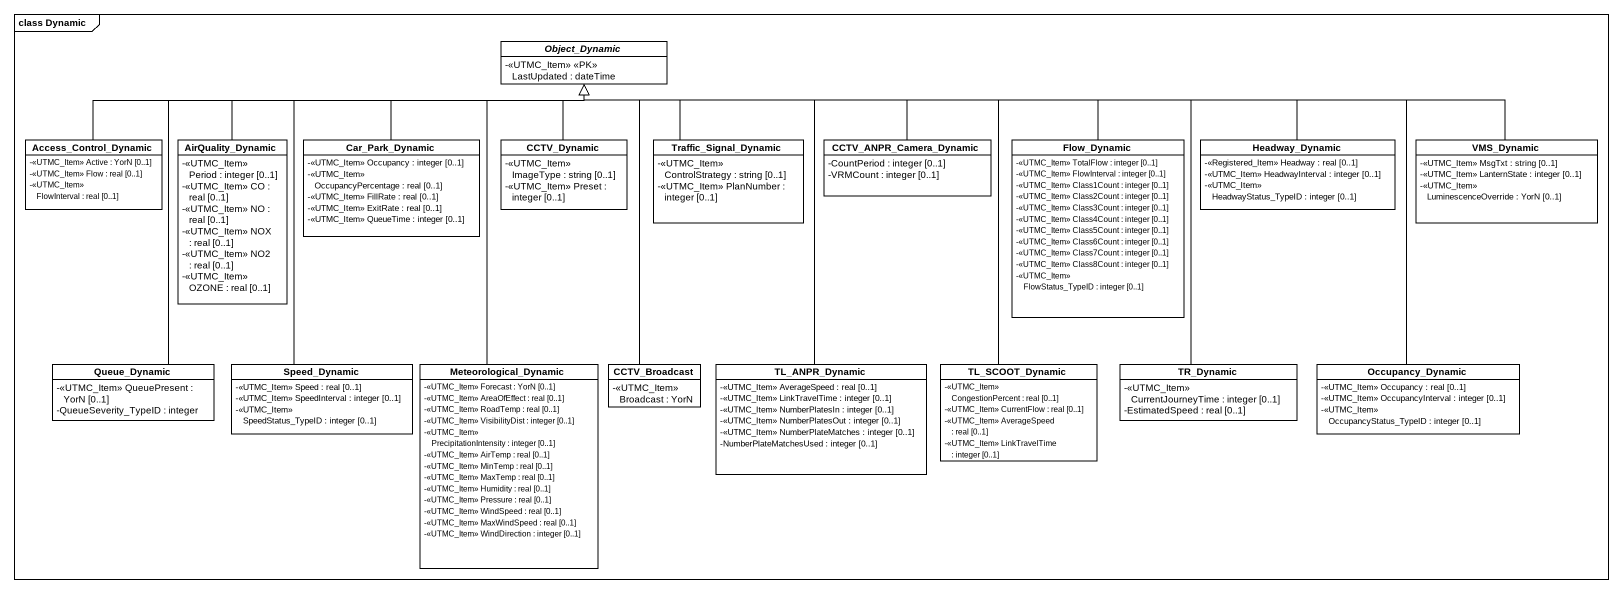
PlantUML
@startuml
mainframe class Dynamic
hide circle
hide empty members
skinparam classAttributeIconSize 0
abstract class Object_Dynamic {
  -<<UTMC_Item>> <<PK>> LastUpdated : dateTime
}
class Access_Control_Dynamic {
  -<<UTMC_Item>> Active : YorN [0..1]
  -<<UTMC_Item>> Flow : real [0..1]
  -<<UTMC_Item>> FlowInterval : real [0..1]
}
class AirQuality_Dynamic {
  -<<UTMC_Item>> Period : integer [0..1]
  -<<UTMC_Item>> CO : real [0..1]
  -<<UTMC_Item>> NO : real [0..1]
  -<<UTMC_Item>> NOX : real [0..1]
  -<<UTMC_Item>> NO2 : real [0..1]
  -<<UTMC_Item>> OZONE : real [0..1]
}
class Car_Park_Dynamic {
  -<<UTMC_Item>> Occupancy : integer [0..1]
  -<<UTMC_Item>> OccupancyPercentage : real [0..1]
  -<<UTMC_Item>> FillRate : real [0..1]
  -<<UTMC_Item>> ExitRate : real [0..1]
  -<<UTMC_Item>> QueueTime : integer [0..1]
}
class CCTV_Dynamic {
  -<<UTMC_Item>> ImageType : string [0..1]
  -<<UTMC_Item>> Preset : integer [0..1]
}
class Traffic_Signal_Dynamic {
  -<<UTMC_Item>> ControlStrategy : string [0..1]
  -<<UTMC_Item>> PlanNumber : integer [0..1]
}
class CCTV_ANPR_Camera_Dynamic {
  -CountPeriod : integer [0..1]
  -VRMCount : integer [0..1]
}
class Flow_Dynamic {
  -<<UTMC_Item>> TotalFlow : integer [0..1]
  -<<UTMC_Item>> FlowInterval : integer [0..1]
  -<<UTMC_Item>> Class1Count : integer [0..1]
  -<<UTMC_Item>> Class2Count : integer [0..1]
  -<<UTMC_Item>> Class3Count : integer [0..1]
  -<<UTMC_Item>> Class4Count : integer [0..1]
  -<<UTMC_Item>> Class5Count : integer [0..1]
  -<<UTMC_Item>> Class6Count : integer [0..1]
  -<<UTMC_Item>> Class7Count : integer [0..1]
  -<<UTMC_Item>> Class8Count : integer [0..1]
  -<<UTMC_Item>> FlowStatus_TypeID : integer [0..1]
}
class Headway_Dynamic {
  -<<Registered_Item>> Headway : real [0..1]
  -<<UTMC_Item>> HeadwayInterval : integer [0..1]
  -<<UTMC_Item>> HeadwayStatus_TypeID : integer [0..1]
}
class VMS_Dynamic {
  -<<UTMC_Item>> MsgTxt : string [0..1]
  -<<UTMC_Item>> LanternState : integer [0..1]
  -<<UTMC_Item>> LuminescenceOverride : YorN [0..1]
}
class Queue_Dynamic {
  -<<UTMC_Item>> QueuePresent : YorN [0..1]
  -QueueSeverity_TypeID : integer
}
class Speed_Dynamic {
  -<<UTMC_Item>> Speed : real [0..1]
  -<<UTMC_Item>> SpeedInterval : integer [0..1]
  -<<UTMC_Item>> SpeedStatus_TypeID : integer [0..1]
}
class Meteorological_Dynamic {
  -<<UTMC_Item>> Forecast : YorN [0..1]
  -<<UTMC_Item>> AreaOfEffect : real [0..1]
  -<<UTMC_Item>> RoadTemp : real [0..1]
  -<<UTMC_Item>> VisibilityDist : integer [0..1]
  -<<UTMC_Item>> PrecipitationIntensity : integer [0..1]
  -<<UTMC_Item>> AirTemp : real [0..1]
  -<<UTMC_Item>> MinTemp : real [0..1]
  -<<UTMC_Item>> MaxTemp : real [0..1]
  -<<UTMC_Item>> Humidity : real [0..1]
  -<<UTMC_Item>> Pressure : real [0..1]
  -<<UTMC_Item>> WindSpeed : real [0..1]
  -<<UTMC_Item>> MaxWindSpeed : real [0..1]
  -<<UTMC_Item>> WindDirection : integer [0..1]
}
class CCTV_Broadcast {
  -<<UTMC_Item>> Broadcast : YorN
}
class TL_ANPR_Dynamic {
  -<<UTMC_Item>> AverageSpeed : real [0..1]
  -<<UTMC_Item>> LinkTravelTime : integer [0..1]
  -<<UTMC_Item>> NumberPlatesIn : integer [0..1]
  -<<UTMC_Item>> NumberPlatesOut : integer [0..1]
  -<<UTMC_Item>> NumberPlateMatches : integer [0..1]
  -NumberPlateMatchesUsed : integer [0..1]
}
class TL_SCOOT_Dynamic {
  -<<UTMC_Item>> CongestionPercent : real [0..1]
  -<<UTMC_Item>> CurrentFlow : real [0..1]
  -<<UTMC_Item>> AverageSpeed : real [0..1]
  -<<UTMC_Item>> LinkTravelTime : integer [0..1]
}
class TR_Dynamic {
  -<<UTMC_Item>> CurrentJourneyTime : integer [0..1]
  -EstimatedSpeed : real [0..1]
}
class Occupancy_Dynamic {
  -<<UTMC_Item>> Occupancy : real [0..1]
  -<<UTMC_Item>> OccupancyInterval : integer [0..1]
  -<<UTMC_Item>> OccupancyStatus_TypeID : integer [0..1]
}
Access_Control_Dynamic -right-|> Object_Dynamic
AirQuality_Dynamic -right-|> Object_Dynamic
Car_Park_Dynamic -up-|> Object_Dynamic
CCTV_Dynamic -up-|> Object_Dynamic
Traffic_Signal_Dynamic -up-|> Object_Dynamic
CCTV_ANPR_Camera_Dynamic -left-|> Object_Dynamic
Flow_Dynamic -left-|> Object_Dynamic
Headway_Dynamic -left-|> Object_Dynamic
VMS_Dynamic -left-|> Object_Dynamic
Queue_Dynamic -up-|> Object_Dynamic
Speed_Dynamic -up-|> Object_Dynamic
Meteorological_Dynamic -up-|> Object_Dynamic
CCTV_Broadcast -up-|> Object_Dynamic
TL_ANPR_Dynamic -up-|> Object_Dynamic
TL_SCOOT_Dynamic -up-|> Object_Dynamic
TR_Dynamic -left-|> Object_Dynamic
Occupancy_Dynamic -left-|> Object_Dynamic
@enduml
